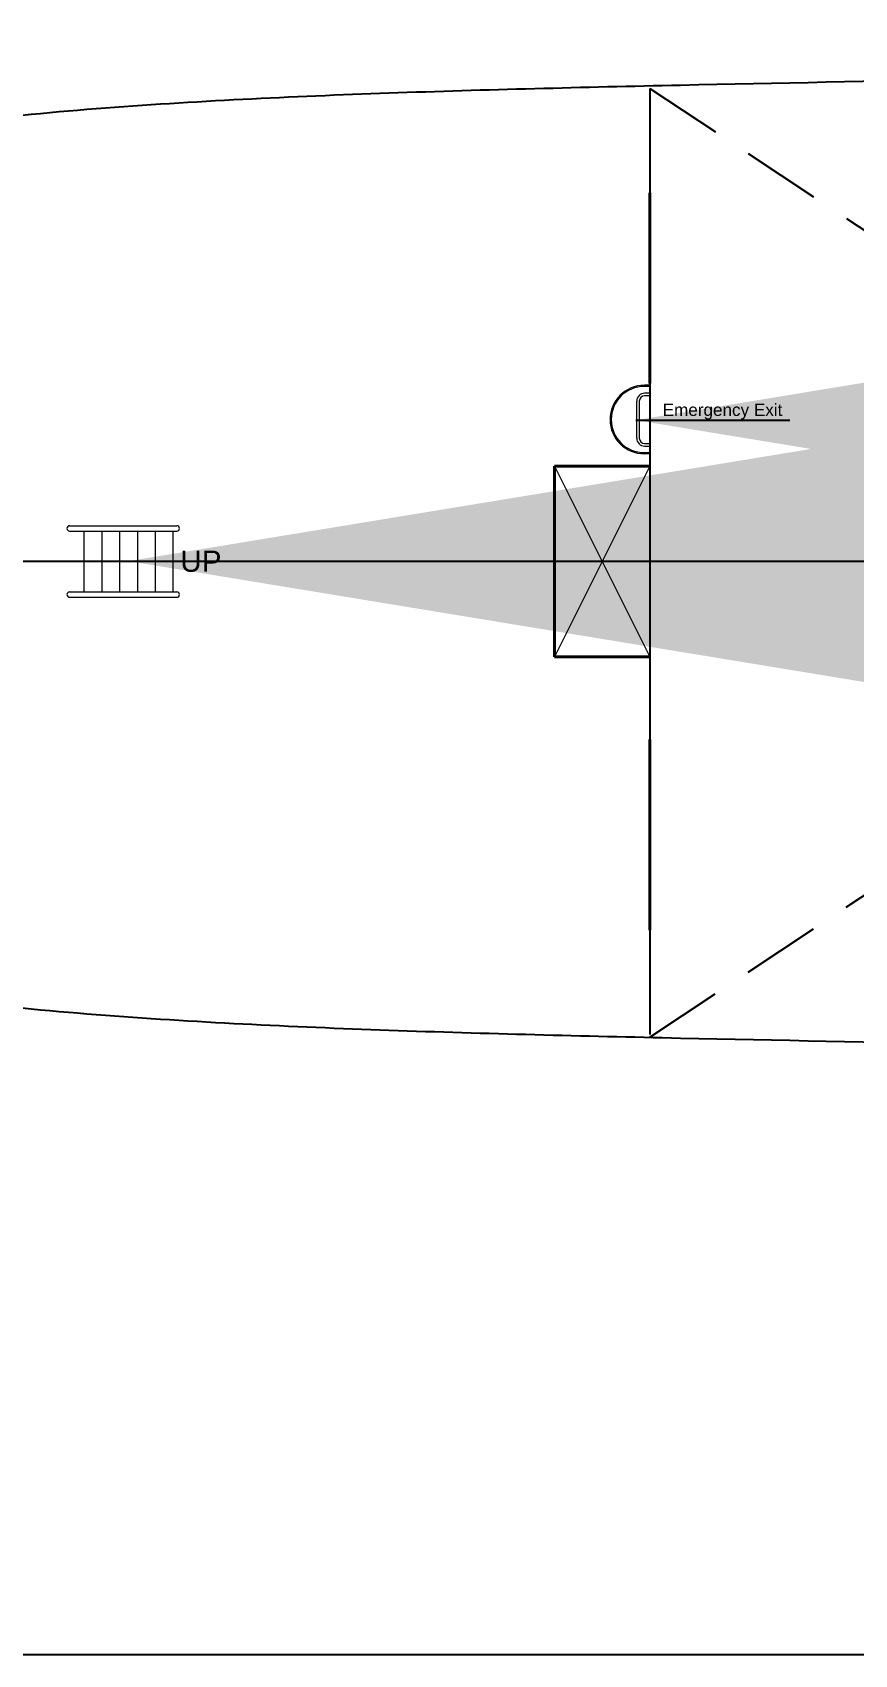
# Model space of a CAD drawing. Header units: inches. Extents: x 11 to 128, y 20 to 108.
# Drawn here: x 25.44 to 35.91, y 19.53 to 40.2 of the extents above; entities that cross this region are included whole.
import ezdxf

# ---------------------------------------------------------------- set-up
doc = ezdxf.new("R2010")
doc.units = ezdxf.units.IN
doc.header["$MEASUREMENT"] = 0
for name, pattern in [('ACAD_ISO04W100', [30, 24, -3, 0, -3]), ('CENTER2', [1.125, 0.75, -0.125, 0.125, -0.125]), ('DASHEDX2', [1.5, 1, -0.5])]:
    doc.linetypes.add(name, pattern=pattern)
for name, color, linetype in [('bulkhead', 1, 'Continuous'), ('CL', 255, 'Continuous'), ('Text', 255, 'Continuous'), ('wl 2', 3, 'Continuous')]:
    doc.layers.add(name, color=color, linetype=linetype)
for name, color, linetype, lineweight in [('Deck', 165, 'Continuous', 40), ('hatch', 8, 'Continuous', 9), ('staps', 200, 'Continuous', 15), ('Station', 202, 'Continuous', 20)]:
    doc.layers.add(name, color=color, linetype=linetype, lineweight=lineweight)
doc.styles.get("Standard").update_dxf_attribs({"font": 'arial.ttf'})
doc.dimstyles.get("Standard").update_dxf_attribs({"dimtxt": 0.18, "dimasz": 0.18, "dimexe": 0.18, "dimexo": 0.0625, "dimgap": 0.09, "dimtad": 0, "dimtih": 1, "dimtoh": 1, "dimdec": 4, "dimzin": 0, "dimdsep": 46, "dimtxsty": 'Standard', "dimcen": 0.09, "dimadec": 0, "dimazin": 0, "dimtfac": 1, "dimtdec": 4, "dimtofl": 0, "dimtmove": 0, "dimatfit": 3, "dimfxl": 1, "dimtolj": 1, "dimtzin": 0, "dimarcsym": 0})

msp = doc.modelspace()

# ---------------------------------------------------------------- linework, layer by layer
for points in [[(18.805, 36.988), (20.018, 37.623), (22.353, 38.847), (26.239, 39.272), (29.98, 39.447), (34.924, 39.566), (41.123, 39.676), (46.084, 39.658), (48.564, 39.65)], [(18.805, 29.936), (20.018, 29.301), (22.353, 28.077), (26.239, 27.652), (29.98, 27.477), (34.924, 27.358), (41.123, 27.248), (46.084, 27.266), (48.564, 27.275)]]:
    msp.add_open_spline(points, degree=3, knots=[0, 0, 0, 0, 3.618814, 6.964644, 10.273792, 13.582496, 20.196788, 26.809788, 26.809788, 26.809788, 26.809788])
at = {"layer": 'bulkhead', "linetype": 'ByBlock'}
msp.add_line((33.3, 39.489), (33.3, 27.435), dxfattribs=at)
at = {"layer": 'CL', "linetype": 'CENTER2'}
for p, q in [((93.843, 33.462), (16, 33.462)), ((96.762, 33.462), (18.805, 33.462))]:
    msp.add_line(p, q, dxfattribs=at)
at = {"layer": 'Deck'}
for p, q in [((33.3, 38.159), (33.3, 35.729)), ((32.085, 34.678), (32.085, 32.247)), ((32.085, 34.677), (33.3, 34.677)), ((33.3, 32.247), (32.085, 32.247)), ((33.3, 28.765), (33.3, 31.195))]:
    msp.add_line(p, q, dxfattribs=at)
at = {"layer": 'hatch', "linetype": 'ACAD_ISO04W100'}
for p, q in [((32.085, 34.678), (33.3, 32.247)), ((33.3, 34.678), (32.085, 32.247))]:
    msp.add_line(p, q, dxfattribs=at)
at = {"layer": 'staps'}
for p, q in [((25.909, 33.918), (27.275, 33.918)), ((25.909, 33.85), (27.275, 33.85)), ((26.092, 33.85), (26.092, 33.074)), ((26.319, 33.85), (26.319, 33.074)), ((26.545, 33.85), (26.545, 33.074)), ((26.772, 33.85), (26.772, 33.074)), ((26.999, 33.85), (26.999, 33.074)), ((27.226, 33.85), (27.226, 33.074)), ((25.909, 33.074), (27.275, 33.074)), ((25.909, 33.006), (27.275, 33.006))]:
    msp.add_line(p, q, dxfattribs=at)
for centre, start, end in [((25.909, 33.884), 90, 270), ((27.275, 33.884), 270, 90), ((25.909, 33.04), 90, 270), ((27.275, 33.04), 270, 90)]:
    msp.add_arc(centre, 0.0337, start, end, dxfattribs=at)
at = {"layer": 'Station'}
for p, q in [((33.3, 35.707), (33.23, 35.707)), ((33.3, 35.692), (33.23, 35.692)), ((33.3, 35.608), (33.233, 35.608)), ((33.3, 35.574), (33.233, 35.574)), ((33.131, 35.506), (33.131, 35.034)), ((33.165, 35.506), (33.165, 35.034)), ((33.233, 34.966), (33.3, 34.966)), ((33.233, 34.933), (33.3, 34.933)), ((33.3, 34.848), (33.23, 34.848)), ((33.3, 34.833), (33.23, 34.833))]:
    msp.add_line(p, q, dxfattribs=at)
for centre, radius, start, end in [((33.23, 35.271), 0.437, 90, 270), ((33.23, 35.271), 0.422, 90, 270), ((33.233, 35.506), 0.101, 90, 180), ((33.233, 35.506), 0.0675, 90, 180), ((33.233, 35.034), 0.101, 180, 270), ((33.233, 35.034), 0.0675, 180, 270)]:
    msp.add_arc(centre, radius, start, end, dxfattribs=at)
at = {"layer": 'Text', "color": 2, "true_color": 0xffff00}
msp.add_lwpolyline([(10.507, 19.534), (127.912, 19.534), (127.912, 107.686), (10.507, 107.686)], close=True, dxfattribs=at)
at = {"layer": 'wl 2', "linetype": 'DASHEDX2'}
for p, q in [((33.3, 27.399), (51.775, 39.65)), ((33.3, 39.489), (51.775, 27.275))]:
    msp.add_line(p, q, dxfattribs=at)

# ---------------------------------------------------------------- texts
at = {"layer": 'Text'}
for s, height, p in [('Emergency Exit', 0.15582, (33.463, 35.317)), ('UP', 0.27, (27.32, 33.331))]:
    msp.add_text(s, height=height, dxfattribs=at).set_placement(p)

# ---------------------------------------------------------------- leaders
at = {"layer": 'hatch'}
msp.add_leader([(33.122, 35.263), (35.081, 35.263)], dimstyle='Standard', override={"dimasz": 120, "dimgap": 50, "dimtad": 0}, dxfattribs=at)
at = {"layer": 'hatch', "ltscale": 0.05}
msp.add_leader([(26.659, 33.467), (27.838, 33.467)], dimstyle='Standard', override={"dimasz": 200, "dimtad": 0}, dxfattribs=at)

doc.saveas('drawing.dxf')
